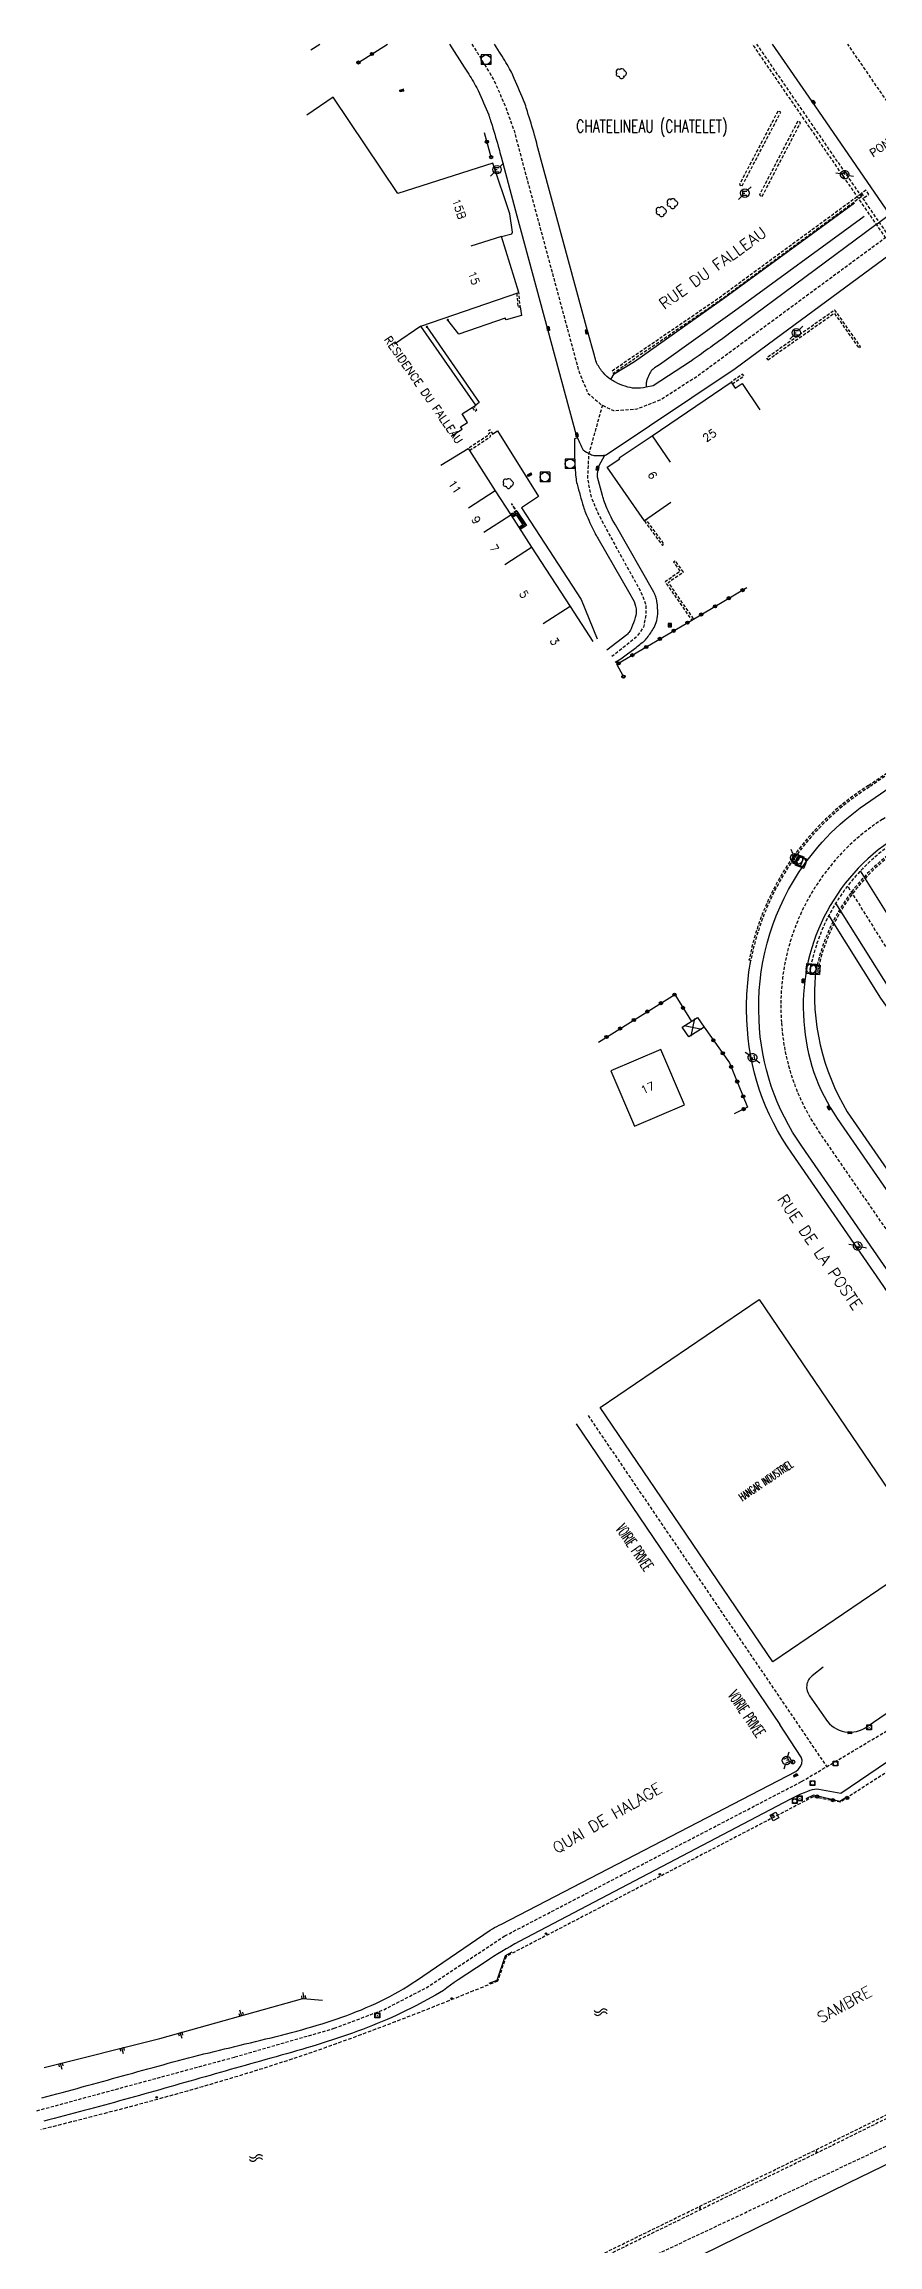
# Model space of a CAD drawing. Header units: millimetres. Extents: x 160000 to 161000, y 121000 to 122000.
# Drawn here: x 160434.1 to 160564.5, y 121656.1 to 122000 of the extents above; entities that cross this region are included whole.
import ezdxf
from ezdxf.enums import TextEntityAlignment as Align

# ---------------------------------------------------------------- set-up
doc = ezdxf.new("R2010")
doc.units = ezdxf.units.MM
doc.linetypes.add('DASHED', pattern=[0.75, 0.5, -0.25])
doc.layers.get('0').update_dxf_attribs({"linetype": 'CONTINUOUS'})
for name, color, linetype in [('W0001', 6, 'DASHED'), ('W0008', 7, 'CONTINUOUS'), ('W0017', 7, 'CONTINUOUS'), ('W0100', 7, 'CONTINUOUS'), ('W0112', 1, 'DASHED'), ('W0211', 2, 'CONTINUOUS'), ('W0300', 7, 'CONTINUOUS'), ('W0322', 7, 'CONTINUOUS'), ('W0330', 7, 'CONTINUOUS'), ('W0334', 7, 'CONTINUOUS'), ('W0400', 7, 'CONTINUOUS'), ('W0402', 7, 'CONTINUOUS'), ('W0420', 7, 'CONTINUOUS'), ('W0454', 7, 'CONTINUOUS'), ('W0471', 7, 'CONTINUOUS'), ('W0500', 5, 'DASHED'), ('W0980', 7, 'CONTINUOUS'), ('W0984', 7, 'CONTINUOUS'), ('W0989', 7, 'CONTINUOUS'), ('W0991', 7, 'CONTINUOUS'), ('W1102', 7, 'CONTINUOUS')]:
    doc.layers.add(name, color=color, linetype=linetype)
doc.styles.get("Standard").update_dxf_attribs({"font": 'romans.shx', "width": 0.85})

# ---------------------------------------------------------------- blocks, each defined once
blk = doc.blocks.new('T300')
for p, q in [((-0.8, 0.51), (-0.86, 0.34)), ((-0.86, 0.34), (-0.86, 0.17)), ((-0.86, 0.17), (-0.74, 0.06)), ((-0.69, 0.63), (-0.8, 0.51)), ((-0.8, -0.06), (-0.74, 0.06)), ((-0.74, 0.06), (-0.69, 0.11)), ((-0.57, 0.69), (-0.69, 0.63)), ((-0.46, 0.69), (-0.57, 0.69)), ((-0.29, 0.63), (-0.46, 0.69)), ((-0.29, 0.63), (-0.17, 0.74)), ((-0.23, 0.57), (-0.29, 0.63)), ((-0.17, 0.74), (-0.06, 0.8)), ((-0.06, 0.8), (0.06, 0.8)), ((0.06, 0.8), (0.23, 0.74)), ((0.23, 0.74), (0.34, 0.63)), ((0.34, 0.63), (0.4, 0.51)), ((0.46, 0.46), (0.34, 0.46)), ((0.4, 0.51), (0.4, 0.46)), ((0.57, 0.4), (0.46, 0.46)), ((0.57, 0.4), (0.69, 0.29)), ((0.69, 0.29), (0.74, 0.17)), ((0.74, 0.06), (0.69, -0.17)), ((0.74, 0.17), (0.74, 0.06)), ((-0.8, -0.17), (-0.8, -0.06)), ((-0.8, -0.23), (-0.8, -0.17)), ((-0.74, -0.34), (-0.8, -0.23)), ((-0.69, -0.4), (-0.74, -0.34)), ((-0.51, -0.46), (-0.69, -0.4)), ((-0.4, -0.46), (-0.51, -0.46)), ((-0.4, -0.46), (-0.34, -0.46)), ((-0.34, -0.46), (-0.34, -0.4)), ((-0.34, -0.51), (-0.34, -0.46)), ((-0.29, -0.63), (-0.34, -0.51)), ((-0.17, -0.74), (-0.29, -0.63)), ((-0.06, -0.8), (-0.17, -0.74)), ((0.06, -0.8), (-0.06, -0.8)), ((0.17, -0.74), (0.06, -0.8)), ((0.23, -0.69), (0.17, -0.74)), ((0.29, -0.46), (0.23, -0.46)), ((0.29, -0.63), (0.23, -0.69)), ((0.46, -0.4), (0.29, -0.46)), ((0.34, -0.51), (0.29, -0.63)), ((0.34, -0.51), (0.34, -0.46)), ((0.57, -0.34), (0.46, -0.4)), ((0.63, -0.29), (0.57, -0.34)), ((0.69, -0.17), (0.63, -0.29))]:
    blk.add_line(p, q)
blk = doc.blocks.new('T420')
for p, q in [((0.75, 0.75), (-0.75, 0.75)), ((-0.75, 0.75), (-0.75, -0.75)), ((0.75, 0.75), (0.75, -0.75)), ((0.75, -0.75), (-0.75, -0.75))]:
    blk.add_line(p, q)
blk.add_ellipse((0, 0), major_axis=(-0.53, 0.53), ratio=1, start_param=3.926991, end_param=10.210176)
blk = doc.blocks.new('t330o')
at = {"color": 0, "linetype": 'Continuous'}
for p, q in [((0.25, -0.25), (-0.25, 0.25)), ((-0.25, -0.25), (0.25, 0.25)), ((-0.25, 0.25), (-0.25, -0.25)), ((0.25, 0.25), (-0.25, 0.25)), ((0.25, -0.25), (0.25, 0.25)), ((-0.25, -0.25), (0.25, -0.25)), ((-0.25, -0.25), (-0.25, -0.25))]:
    blk.add_line(p, q, dxfattribs=at)
blk = doc.blocks.new('T471')
for p, q in [((-0.333334, 0.333334), (-0.333334, -0.333334)), ((-0.333334, 0.333334), (0.333334, 0.333334)), ((-0.333334, 0), (0, 0)), ((0.500001, 0.500001), (1.000002, 1.000002)), ((-0.500001, -0.500001), (-1.000002, -1.000002)), ((-0.333334, -0.333334), (0.333334, -0.333334))]:
    blk.add_line(p, q)
blk.add_ellipse((0, 0), major_axis=(0.471405, 0.471405), ratio=1, start_param=5.4977871438, end_param=11.780972451)
blk = doc.blocks.new('T400')
for p, q in [((-0.15, 0.3), (0.15, 0.3)), ((-0.15, -0.25), (-0.15, 0.3)), ((-0.15, 0.15), (0.15, 0.15)), ((-0.15, 0), (0.15, 0)), ((0.15, 0.3), (0.15, -0.25)), ((-0.15, -0.15), (0.15, -0.15)), ((-0.15, -0.25), (-0.15, -0.3)), ((-0.15, -0.3), (0.15, -0.3)), ((0.15, -0.3), (0.15, -0.25))]:
    blk.add_line(p, q)
blk = doc.blocks.new('t322o')
at = {"color": 0, "linetype": 'Continuous'}
for radius in [0.25, 0.15]:
    blk.add_circle((0, 0), radius, dxfattribs=at)
blk = doc.blocks.new('t211o')
at = {"color": 0, "linetype": 'Continuous'}
for p, q in [((-0.29, 0.5), (-0.29, 0)), ((0, 1), (0, 0)), ((0.29, 0.5), (0.29, 0))]:
    blk.add_line(p, q, dxfattribs=at)
blk = doc.blocks.new('t500o')
at = {"color": 0, "linetype": 'Continuous'}
for centre, start, end in [((-0.5, 0.625), 216.8699, 323.1301), ((0.5, -0.125), 36.8699, 143.1301), ((0.5, -0.625), 36.8699, 143.1301), ((-0.5, 0.125), 216.8699, 323.1301)]:
    blk.add_arc(centre, 0.625, start, end, dxfattribs=at)
blk = doc.blocks.new('t991o')
at = {"color": 0, "linetype": 'Continuous'}
for p, q in [((-1, 1), (1, -1)), ((-1, -1), (1, 1))]:
    blk.add_line(p, q, dxfattribs=at)
blk = doc.blocks.new('t112o')
at = {"color": 0, "linetype": 'Continuous'}
for p, q in [((-0.5, 0.5), (0.5, 0.5)), ((-0.5, -0.5), (-0.5, 0.5)), ((0.5, 0.5), (0.5, -0.5)), ((0.5, -0.5), (-0.5, -0.5))]:
    blk.add_line(p, q, dxfattribs=at)

msp = doc.modelspace()

# ---------------------------------------------------------------- linework, layer by layer
at = {"layer": 'W0001'}
for p, q in [((160552.53, 121728.52), (160576.12, 121742.53)), ((160506.13, 121704.4), (160552.53, 121728.52)), ((160493.83, 121696.29), (160506.13, 121704.4)), ((160487.22, 121692.87), (160493.83, 121696.29)), ((160479.49, 121689.97), (160487.22, 121692.87)), ((160463.94, 121685.48), (160479.49, 121689.97)), ((160431.55, 121676.69), (160463.94, 121685.48))]:
    msp.add_line(p, q, dxfattribs=at)
at = {"layer": 'W0001', "flags": 128}
for points in [[(160500.98, 122000), (160501.86, 121998.61), (160504.38, 121994.45), (160506.11, 121990.55), (160507.58, 121986.47), (160508.8, 121981.88), (160517.75, 121948.71), (160519.14, 121945.42), (160521.13, 121943.69), (160523.13, 121942.73), (160526.77, 121942.99), (160530.41, 121944.38), (160536.31, 121948.19), (160565.62, 121969.76)], [(160521.39, 121943.57), (160519.23, 121935.89), (160519.05, 121932.07), (160519.66, 121929.13), (160520.7, 121926.7), (160522.45, 121923.35), (160527.39, 121914.42), (160528.17, 121912.43), (160528.17, 121910.78), (160527.82, 121908.88), (160526.69, 121907.32), (160522.88, 121904.28)], [(160559.8, 121868.29), (160568.94, 121853.7), (160586.01, 121829.63), (160609.47, 121796.57)], [(160519.15, 121785.69), (160556.44, 121730.84)], [(160570.74, 121574.79), (160543.35, 121579.69), (160514.45, 121587.12), (160507.63, 121590.13), (160504.01, 121596.14), (160498.79, 121604.57), (160495.58, 121614.8), (160496.18, 121624.63), (160499.8, 121634.67), (160505.42, 121641.09), (160511.64, 121645.5), (160527.5, 121653.52), (160575.68, 121676.23), (160584.09, 121681.04)]]:
    msp.add_lwpolyline(points, dxfattribs=at)
at = {"layer": 'W0001'}
for points in [[(160786.03, 121997.92), (160772.38, 121976.3), (160765.22, 121965.17), (160749.26, 121940.38), (160732.15, 121913.97, -0.057121), (160717.48, 121897.01), (160714.14, 121893.82), (160691.82, 121872.95), (160680.02, 121861.79), (160665.15, 121847.83), (160641.02, 121825.15), (160614.67, 121800.5, -0.227194), (160589.18, 121792.47, -0.203089), (160574.1, 121802.67), (160569.56, 121809.3), (160555.21, 121830.11, -0.134983), (160549.38, 121847.02, -0.276635), (160565.18, 121878.87), (160585.87, 121893.09)], [(160822.36, 121670.06), (160752.63, 121737.49), (160729.89, 121760.31), (160706.76, 121789.19), (160660.88, 121856.07), (160613.89, 121921.16), (160559.73, 122000, 0.083942)]]:
    msp.add_lwpolyline(points, format="xyb", dxfattribs=at)
at = {"layer": 'W0008'}
for p, q in [((160589.72, 121747.83), (160558.65, 121726.63)), ((160552.45, 121732.33), (160549.14, 121737.41)), ((160552.59, 121731.87), (160552.45, 121732.33)), ((160505.6, 121706.24), (160551.6, 121730.08)), ((160551.6, 121730.08), (160552, 121730.39)), ((160552, 121730.39), (160552.33, 121730.84)), ((160552.33, 121730.84), (160552.54, 121731.35)), ((160552.54, 121731.35), (160552.59, 121731.87)), ((160550.8, 121725.76), (160508.4, 121703.5)), ((160551.32, 121726.03), (160550.8, 121725.76)), ((160551.84, 121726.28), (160551.32, 121726.03)), ((160552.37, 121726.52), (160551.84, 121726.28)), ((160552.91, 121726.75), (160552.37, 121726.52)), ((160553.46, 121726.96), (160552.91, 121726.75)), ((160553.81, 121727.09), (160553.46, 121726.96)), ((160554.16, 121727.2), (160553.81, 121727.09)), ((160554.52, 121727.27), (160554.16, 121727.2)), ((160554.87, 121727.3), (160554.52, 121727.27)), ((160555.22, 121727.27), (160554.87, 121727.3)), ((160558.65, 121726.63), (160555.22, 121727.27)), ((160492.34, 121697.44), (160503.86, 121705.29)), ((160503.86, 121705.29), (160504.19, 121705.5)), ((160504.19, 121705.5), (160504.54, 121705.7)), ((160504.54, 121705.7), (160504.89, 121705.88)), ((160504.89, 121705.88), (160505.25, 121706.06)), ((160505.25, 121706.06), (160505.6, 121706.24)), ((160505.03, 121701.57), (160504.37, 121701.16)), ((160505.69, 121701.97), (160505.03, 121701.57)), ((160506.36, 121702.37), (160505.69, 121701.97)), ((160507.04, 121702.76), (160506.36, 121702.37)), ((160507.71, 121703.14), (160507.04, 121702.76)), ((160508.4, 121703.5), (160507.71, 121703.14)), ((160503.06, 121700.31), (160498.83, 121697.55)), ((160503.72, 121700.74), (160503.06, 121700.31)), ((160504.37, 121701.16), (160503.72, 121700.74)), ((160486.71, 121694.2), (160487.43, 121694.56)), ((160487.43, 121694.56), (160488.15, 121694.93)), ((160488.15, 121694.93), (160488.87, 121695.32)), ((160488.87, 121695.32), (160489.58, 121695.71)), ((160489.58, 121695.71), (160490.28, 121696.13)), ((160490.28, 121696.13), (160490.97, 121696.55)), ((160490.97, 121696.55), (160491.66, 121696.99)), ((160491.66, 121696.99), (160492.34, 121697.44)), ((160495.32, 121695.14), (160492.22, 121693.49)), ((160495.94, 121695.49), (160495.32, 121695.14)), ((160496.53, 121695.88), (160495.94, 121695.49)), ((160497.1, 121696.3), (160496.53, 121695.88)), ((160497.67, 121696.72), (160497.1, 121696.3)), ((160498.24, 121697.14), (160497.67, 121696.72)), ((160498.83, 121697.55), (160498.24, 121697.14)), ((160478.36, 121690.92), (160479.14, 121691.17)), ((160479.14, 121691.17), (160479.92, 121691.44)), ((160479.92, 121691.44), (160480.69, 121691.71)), ((160480.69, 121691.71), (160481.46, 121691.98)), ((160481.46, 121691.98), (160482.22, 121692.27)), ((160482.22, 121692.27), (160482.98, 121692.57)), ((160482.98, 121692.57), (160483.74, 121692.87)), ((160483.74, 121692.87), (160484.49, 121693.19)), ((160484.49, 121693.19), (160485.23, 121693.52)), ((160485.23, 121693.52), (160485.97, 121693.85)), ((160485.97, 121693.85), (160486.71, 121694.2)), ((160486.97, 121691.01), (160486.21, 121690.69)), ((160487.74, 121691.34), (160486.97, 121691.01)), ((160488.49, 121691.67), (160487.74, 121691.34)), ((160489.25, 121692.02), (160488.49, 121691.67)), ((160490, 121692.37), (160489.25, 121692.02)), ((160490.74, 121692.73), (160490, 121692.37)), ((160491.49, 121693.11), (160490.74, 121692.73)), ((160492.22, 121693.49), (160491.49, 121693.11)), ((160465.56, 121687.51), (160466.37, 121687.7)), ((160466.37, 121687.7), (160467.18, 121687.9)), ((160467.18, 121687.9), (160467.99, 121688.09)), ((160467.99, 121688.09), (160468.79, 121688.29)), ((160468.79, 121688.29), (160469.6, 121688.49)), ((160469.6, 121688.49), (160470.41, 121688.69)), ((160470.41, 121688.69), (160471.21, 121688.89)), ((160471.21, 121688.89), (160472.01, 121689.1)), ((160472.01, 121689.1), (160472.81, 121689.31)), ((160472.81, 121689.31), (160473.61, 121689.52)), ((160473.61, 121689.52), (160474.41, 121689.74)), ((160474.41, 121689.74), (160475.21, 121689.96)), ((160475.21, 121689.96), (160476, 121690.19)), ((160476, 121690.19), (160476.79, 121690.43)), ((160476.79, 121690.43), (160477.58, 121690.67)), ((160477.59, 121687.63), (160476.79, 121687.38)), ((160477.58, 121690.67), (160478.36, 121690.92)), ((160478.39, 121687.88), (160477.59, 121687.63)), ((160479.18, 121688.14), (160478.39, 121687.88)), ((160479.97, 121688.4), (160479.18, 121688.14)), ((160480.76, 121688.66), (160479.97, 121688.4)), ((160481.55, 121688.93), (160480.76, 121688.66)), ((160482.33, 121689.21), (160481.55, 121688.93)), ((160483.11, 121689.49), (160482.33, 121689.21)), ((160483.89, 121689.78), (160483.11, 121689.49)), ((160484.67, 121690.08), (160483.89, 121689.78)), ((160485.44, 121690.38), (160484.67, 121690.08)), ((160486.21, 121690.69), (160485.44, 121690.38)), ((160451.94, 121684.06), (160452.73, 121684.27)), ((160452.73, 121684.27), (160453.53, 121684.49)), ((160453.53, 121684.49), (160454.32, 121684.7)), ((160454.32, 121684.7), (160455.12, 121684.91)), ((160455.12, 121684.91), (160455.91, 121685.12)), ((160455.91, 121685.12), (160456.71, 121685.33)), ((160456.71, 121685.33), (160457.51, 121685.54)), ((160457.51, 121685.54), (160458.31, 121685.74)), ((160458.31, 121685.74), (160459.12, 121685.95)), ((160459.12, 121685.95), (160459.92, 121686.15)), ((160459.92, 121686.15), (160460.73, 121686.35)), ((160460.73, 121686.35), (160461.53, 121686.54)), ((160461.53, 121686.54), (160462.33, 121686.74)), ((160462.33, 121686.74), (160463.14, 121686.93)), ((160463.14, 121686.93), (160463.95, 121687.13)), ((160463.95, 121687.13), (160464.75, 121687.32)), ((160464.75, 121687.32), (160465.56, 121687.51)), ((160465.58, 121684.17), (160464.79, 121683.95)), ((160466.37, 121684.39), (160465.58, 121684.17)), ((160467.16, 121684.61), (160466.37, 121684.39)), ((160467.96, 121684.84), (160467.16, 121684.61)), ((160468.77, 121685.06), (160467.96, 121684.84)), ((160469.57, 121685.29), (160468.77, 121685.06)), ((160470.38, 121685.52), (160469.57, 121685.29)), ((160471.18, 121685.74), (160470.38, 121685.52)), ((160471.99, 121685.97), (160471.18, 121685.74)), ((160472.79, 121686.2), (160471.99, 121685.97)), ((160473.59, 121686.43), (160472.79, 121686.2)), ((160474.39, 121686.67), (160473.59, 121686.43)), ((160475.19, 121686.9), (160474.39, 121686.67)), ((160475.99, 121687.14), (160475.19, 121686.9)), ((160476.79, 121687.38), (160475.99, 121687.14)), ((160439.3, 121680.57), (160440.09, 121680.79)), ((160440.09, 121680.79), (160440.88, 121681.01)), ((160440.88, 121681.01), (160441.67, 121681.22)), ((160441.67, 121681.22), (160442.46, 121681.44)), ((160442.46, 121681.44), (160443.25, 121681.66)), ((160443.25, 121681.66), (160444.04, 121681.88)), ((160444.04, 121681.88), (160444.82, 121682.1)), ((160444.82, 121682.1), (160445.61, 121682.32)), ((160445.61, 121682.32), (160446.4, 121682.54)), ((160446.4, 121682.54), (160447.19, 121682.75)), ((160447.19, 121682.75), (160447.98, 121682.97)), ((160447.98, 121682.97), (160448.77, 121683.19)), ((160448.77, 121683.19), (160449.56, 121683.41)), ((160449.56, 121683.41), (160450.35, 121683.63)), ((160450.35, 121683.63), (160451.15, 121683.84)), ((160451.15, 121683.84), (160451.94, 121684.06)), ((160453.78, 121680.81), (160452.99, 121680.59)), ((160454.56, 121681.04), (160453.78, 121680.81)), ((160455.35, 121681.26), (160454.56, 121681.04)), ((160456.13, 121681.48), (160455.35, 121681.26)), ((160456.92, 121681.71), (160456.13, 121681.48)), ((160457.71, 121681.93), (160456.92, 121681.71)), ((160458.49, 121682.16), (160457.71, 121681.93)), ((160459.28, 121682.38), (160458.49, 121682.16)), ((160460.07, 121682.6), (160459.28, 121682.38)), ((160460.85, 121682.83), (160460.07, 121682.6)), ((160461.64, 121683.05), (160460.85, 121682.83)), ((160462.43, 121683.28), (160461.64, 121683.05)), ((160463.21, 121683.5), (160462.43, 121683.28)), ((160464, 121683.72), (160463.21, 121683.5)), ((160464.79, 121683.95), (160464, 121683.72)), ((160433.76, 121679.1), (160434.56, 121679.3)), ((160434.56, 121679.3), (160435.35, 121679.51)), ((160435.35, 121679.51), (160436.14, 121679.72)), ((160436.14, 121679.72), (160436.93, 121679.93)), ((160436.93, 121679.93), (160437.72, 121680.15)), ((160437.72, 121680.15), (160438.51, 121680.36)), ((160438.51, 121680.36), (160439.3, 121680.57)), ((160441.2, 121677.32), (160440.41, 121677.11)), ((160441.99, 121677.54), (160441.2, 121677.32)), ((160442.78, 121677.75), (160441.99, 121677.54)), ((160443.56, 121677.96), (160442.78, 121677.75)), ((160444.35, 121678.18), (160443.56, 121677.96)), ((160445.14, 121678.39), (160444.35, 121678.18)), ((160445.92, 121678.61), (160445.14, 121678.39)), ((160446.71, 121678.83), (160445.92, 121678.61)), ((160447.49, 121679.05), (160446.71, 121678.83)), ((160448.28, 121679.26), (160447.49, 121679.05)), ((160449.06, 121679.48), (160448.28, 121679.26)), ((160449.85, 121679.71), (160449.06, 121679.48)), ((160450.64, 121679.93), (160449.85, 121679.71)), ((160451.42, 121680.15), (160450.64, 121679.93)), ((160452.21, 121680.37), (160451.42, 121680.15)), ((160452.99, 121680.59), (160452.21, 121680.37)), ((160434.89, 121675.67), (160434.1, 121675.47)), ((160435.68, 121675.87), (160434.89, 121675.67)), ((160436.47, 121676.08), (160435.68, 121675.87)), ((160437.26, 121676.28), (160436.47, 121676.08)), ((160438.05, 121676.49), (160437.26, 121676.28)), ((160438.84, 121676.69), (160438.05, 121676.49)), ((160439.63, 121676.9), (160438.84, 121676.69)), ((160440.41, 121677.11), (160439.63, 121676.9))]:
    msp.add_line(p, q, dxfattribs=at)
at = {"layer": 'W0008', "flags": 128}
for points in [[(160497.51, 122000), (160499.8, 121996.4), (160500.31, 121995.6, -0.009647), (160501.75, 121993.18, -0.026154), (160501.97, 121992.73, -0.003281), (160503.62, 121988.93, -0.020017), (160503.69, 121988.73, -0.006682), (160504, 121987.76, -0.002013), (160505.11, 121984.06, -0.007468), (160505.2, 121983.72, -0.002686), (160505.55, 121982.35), (160508, 121973.14), (160512.8, 121955.45), (160517.27, 121938.9), (160517.48, 121938.45), (160517.03, 121938.29), (160517.02, 121936.08), (160517.05, 121935.24, 0.015424), (160517.24, 121932.32, 0.041511), (160517.43, 121931.24, 0.006806), (160518.43, 121927.69, 0.025447), (160518.76, 121926.76, 0.009994), (160519.43, 121925.21, 0.009105), (160520.24, 121923.54, 0.020435), (160520.33, 121923.37, -0.005809), (160520.68, 121922.79), (160525.7, 121914.11), (160526.17, 121913.25, -0.092954), (160526.65, 121911.75, -0.107595), (160526.53, 121910.38, -0.026264), (160525.95, 121908.8, -0.053187), (160525.54, 121908.07, -0.020478), (160525.32, 121907.79, -0.053043), (160525.22, 121907.7), (160522.08, 121905.27)], [(160564.11, 121971.77), (160541.92, 121955.3), (160540.2, 121954, -0.006165), (160539.32, 121953.36, -0.001934), (160536.5, 121951.35, -0.000703), (160535.25, 121950.46, -0.009013), (160535.15, 121950.4), (160529.32, 121946.61), (160528.23, 121946.37, -0.06616), (160526.49, 121946.22, -0.074157), (160524.97, 121946.52, -0.023169), (160523.43, 121947.15, -0.044637), (160522.69, 121947.58, -0.061275), (160521.56, 121948.61, -0.052059), (160520.53, 121950.08, -0.049473), (160520.46, 121950.26, -0.008601), (160520.14, 121951.31), (160519.05, 121955.21), (160511.3, 121983.79, 0.002686), (160510.93, 121985.22, 0.007468), (160510.79, 121985.74, 0.002013), (160509.67, 121989.48, 0.006682), (160509.31, 121990.6, 0.020017), (160509.07, 121991.24, 0.003281), (160507.4, 121995.12, 0.026154), (160506.89, 121996.12, 0.009647), (160505.33, 121998.73), (160504.81, 121999.57), (160504.53, 122000)], [(160562.32, 121973.06), (160542.06, 121958.27), (160530.29, 121949.87, 0.066016), (160529.32, 121949.22, 0.093279), (160528.81, 121948.57, 0.026437), (160528.39, 121947.63, 0.046815), (160528.23, 121947.07, 0.04428), (160528.21, 121946.8, 0.027442), (160528.23, 121946.37)], [(160517.48, 121938.45, 0.00157), (160518.34, 121936.62, 0.119723), (160518.36, 121936.6, 0.054113), (160519.51, 121935.9, 0.09525), (160520.26, 121935.71, 0.023122), (160521.22, 121935.7, 0.041113), (160521.76, 121935.76, 0.015052), (160521.97, 121935.81, 0.08282), (160522, 121935.83), (160542.13, 121949.3), (160549.56, 121954.75), (160567.13, 121967.75)], [(160523.41, 121903.43), (160524.25, 121903.95), (160525.13, 121904.57), (160526.45, 121905.57, 0.010288), (160527.98, 121906.77, 0.052426), (160528.24, 121907.05, 0.032147), (160529.33, 121908.6, 0.056158), (160529.79, 121909.59, 0.069609), (160530.03, 121910.93, 0.04819), (160529.92, 121912.88, 0.046778), (160529.74, 121913.61, 0.044937), (160529.42, 121914.33), (160523.42, 121924.86), (160522.94, 121925.73, -0.020862), (160522.28, 121927.04, -0.020544), (160521.73, 121928.41, -0.007659), (160521.5, 121929.09, -0.014802), (160521.39, 121929.45), (160520.65, 121932.31), (160520.61, 121932.87), (160520.86, 121934.12), (160521.76, 121935.76)]]:
    msp.add_lwpolyline(points, format="xyb", dxfattribs=at)
at = {"layer": 'W0008'}
for points in [[(160547.91, 122000), (160554.58, 121990.32), (160598.29, 121926.75), (160601.42, 121918.24), (160599.7, 121910.31), (160594.95, 121903.73), (160583.88, 121895.97)], [(160586.6, 121833.94), (160578.99, 121844.68), (160571.39, 121855.41), (160561.72, 121870.8)], [(160517.27, 121784.4), (160549.14, 121737.41)]]:
    msp.add_lwpolyline(points, dxfattribs=at)
for points in [[(160564.11, 121971.77), (160586.12, 121988.45), (160601.24, 122000, 0.281068)], [(160555.9, 121746.37), (160554.17, 121745.04, 0.415489), (160553.77, 121741.93), (160556.3, 121738.26, 0.425837), (160562.78, 121737.1), (160582.86, 121750.89), (160607.64, 121767.84), (160615.4, 121773.2, 0.293789), (160616.06, 121779.28), (160612.36, 121787.1, 0.232481), (160608.2, 121789.53), (160605.24, 121788.75, -0.194933), (160581.68, 121790.62, -0.103749), (160571.54, 121800.24), (160566.39, 121807.77), (160552.58, 121827.78, -0.146677), (160545.88, 121847.55, -0.158577), (160552.04, 121870.48, -0.104936), (160563.36, 121881.8), (160583.88, 121895.97)], [(160587.89, 121890.24), (160567.12, 121875.95, 0.277337), (160552.87, 121847.27, 0.135165), (160558.1, 121832.09), (160572.44, 121811.28), (160577.02, 121804.61, 0.121342), (160585.14, 121796.91, 0.23397), (160592.98, 121796.46, 0.250771), (160598.13, 121802.86, 0.179289), (160597.12, 121808.8), (160585.41, 121825.33), (160574.31, 121840.97), (160566.5, 121852), (160557.87, 121865.78)]]:
    msp.add_lwpolyline(points, format="xyb", dxfattribs=at)
at = {"layer": 'W0008', "flags": 128}
for points in [[(160522.69, 121947.58), (160523.25, 121948.46), (160526.43, 121950.4), (160540.54, 121960.37), (160560.79, 121975.16)], [(160531.11, 121651.71), (160559.85, 121665.84), (160574, 121672.68)]]:
    msp.add_lwpolyline(points, dxfattribs=at)
at = {"layer": 'W0017', "flags": 128}
for points in [[(160493.97, 121955.79), (160502.14, 121943.97), (160501.6, 121943.56)], [(160508.55, 121958.94), (160508.72, 121957.59), (160506.36, 121956.93), (160506.21, 121957.15), (160498.93, 121954.67), (160497.22, 121956.85)], [(160504.25, 121939.11), (160504.98, 121939.58), (160511.42, 121929.29), (160508.72, 121927.55), (160518.05, 121913.23), (160520.58, 121907.06)], [(160507.06, 121926.43), (160508, 121927), (160509.51, 121924.77), (160508.54, 121924.15)], [(160507.19, 121926.24), (160507.94, 121926.72), (160509.23, 121924.83), (160508.43, 121924.32)], [(160507.3, 121926.07), (160507.89, 121926.45), (160508.95, 121924.89), (160508.33, 121924.48)]]:
    msp.add_lwpolyline(points, dxfattribs=at)
at = {"layer": 'W0100', "flags": 128}
for points in [[(160475.83, 121999.09), (160477.21, 122000)], [(160497.77, 121938.73), (160499.45, 121939.81), (160499.21, 121940.18), (160500.29, 121940.88), (160499.48, 121942.21), (160501.6, 121943.56), (160493.01, 121955.93), (160508.34, 121961.16), (160505.61, 121969.91), (160507.22, 121970.35), (160507.33, 121970.58), (160506.9, 121973.46), (160504.28, 121981.38), (160489.44, 121976.62), (160479.32, 121991.67), (160475.18, 121988.88)], [(160505.61, 121969.91), (160500.84, 121968.42)], [(160532.06, 121928.34), (160527.96, 121925.49), (160522.14, 121933.87), (160524.13, 121935.19), (160524.01, 121935.36), (160529.17, 121938.8), (160541.49, 121947.18), (160542.14, 121946.24), (160543.21, 121946.97), (160546.02, 121942.84)], [(160496.14, 121934.21), (160500.41, 121936.81), (160500.6, 121936.51), (160504.65, 121930.2), (160507.06, 121926.43), (160510.33, 121921.39), (160516.34, 121912.11), (160519.87, 121906.66)]]:
    msp.add_lwpolyline(points, dxfattribs=at)
at = {"layer": 'W0100'}
for points in [[(160533.88, 121846.39), (160536.27, 121847.88), (160537.27, 121846.36), (160534.88, 121844.86)], [(160526.41, 121830.9), (160534.24, 121834.26), (160530.53, 121842.91), (160522.7, 121839.54)], [(160545.9, 121803.83), (160572.87, 121764.08), (160548.01, 121747.23), (160521.04, 121786.97)]]:
    msp.add_lwpolyline(points, close=True, dxfattribs=at)
at = {"layer": 'W0112'}
for p, q in [((160568.04, 121731.43), (160558.56, 121725.28)), ((160554.34, 121726.14), (160506.33, 121701.18)), ((160558.56, 121725.28), (160554.34, 121726.14)), ((160506.33, 121701.18), (160505.01, 121697.32)), ((160498.17, 121694.57), (160497.41, 121694.27)), ((160498.93, 121694.87), (160498.17, 121694.57)), ((160499.69, 121695.18), (160498.93, 121694.87)), ((160500.45, 121695.49), (160499.69, 121695.18)), ((160501.21, 121695.79), (160500.45, 121695.49)), ((160501.97, 121696.1), (160501.21, 121695.79)), ((160502.73, 121696.4), (160501.97, 121696.1)), ((160503.49, 121696.71), (160502.73, 121696.4)), ((160504.25, 121697.02), (160503.49, 121696.71)), ((160505.01, 121697.32), (160504.25, 121697.02)), ((160489.78, 121691.26), (160489.02, 121690.97)), ((160490.54, 121691.56), (160489.78, 121691.26)), ((160491.31, 121691.86), (160490.54, 121691.56)), ((160492.07, 121692.15), (160491.31, 121691.86)), ((160492.83, 121692.45), (160492.07, 121692.15)), ((160493.6, 121692.75), (160492.83, 121692.45)), ((160494.36, 121693.05), (160493.6, 121692.75)), ((160495.12, 121693.36), (160494.36, 121693.05)), ((160495.88, 121693.66), (160495.12, 121693.36)), ((160496.65, 121693.96), (160495.88, 121693.66)), ((160497.41, 121694.27), (160496.65, 121693.96)), ((160479.8, 121687.54), (160479.03, 121687.27)), ((160480.57, 121687.82), (160479.8, 121687.54)), ((160481.34, 121688.1), (160480.57, 121687.82)), ((160482.11, 121688.38), (160481.34, 121688.1)), ((160482.88, 121688.66), (160482.11, 121688.38)), ((160483.65, 121688.94), (160482.88, 121688.66)), ((160484.42, 121689.23), (160483.65, 121688.94)), ((160485.19, 121689.51), (160484.42, 121689.23)), ((160485.95, 121689.8), (160485.19, 121689.51)), ((160486.72, 121690.09), (160485.95, 121689.8)), ((160487.48, 121690.38), (160486.72, 121690.09)), ((160488.25, 121690.67), (160487.48, 121690.38)), ((160489.02, 121690.97), (160488.25, 121690.67)), ((160469.78, 121684.15), (160469.01, 121683.9)), ((160470.56, 121684.39), (160469.78, 121684.15)), ((160471.33, 121684.65), (160470.56, 121684.39)), ((160472.1, 121684.9), (160471.33, 121684.65)), ((160472.87, 121685.15), (160472.1, 121684.9)), ((160473.64, 121685.41), (160472.87, 121685.15)), ((160474.41, 121685.67), (160473.64, 121685.41)), ((160475.18, 121685.93), (160474.41, 121685.67)), ((160475.95, 121686.19), (160475.18, 121685.93)), ((160476.72, 121686.46), (160475.95, 121686.19)), ((160477.48, 121686.72), (160476.72, 121686.46)), ((160478.26, 121686.99), (160477.48, 121686.72)), ((160479.03, 121687.27), (160478.26, 121686.99)), ((160458.91, 121680.83), (160458.13, 121680.61)), ((160459.69, 121681.06), (160458.91, 121680.83)), ((160460.47, 121681.29), (160459.69, 121681.06)), ((160461.25, 121681.52), (160460.47, 121681.29)), ((160462.02, 121681.75), (160461.25, 121681.52)), ((160462.8, 121681.98), (160462.02, 121681.75)), ((160463.58, 121682.21), (160462.8, 121681.98)), ((160464.36, 121682.45), (160463.58, 121682.21)), ((160465.13, 121682.69), (160464.36, 121682.45)), ((160465.91, 121682.93), (160465.13, 121682.69)), ((160466.69, 121683.17), (160465.91, 121682.93)), ((160467.46, 121683.41), (160466.69, 121683.17)), ((160468.24, 121683.65), (160467.46, 121683.41)), ((160469.01, 121683.9), (160468.24, 121683.65)), ((160446.34, 121677.37), (160445.54, 121677.16)), ((160447.13, 121677.58), (160446.34, 121677.37)), ((160447.93, 121677.79), (160447.13, 121677.58)), ((160448.72, 121678), (160447.93, 121677.79)), ((160449.52, 121678.22), (160448.72, 121678)), ((160450.3, 121678.43), (160449.52, 121678.22)), ((160451.09, 121678.64), (160450.3, 121678.43)), ((160451.87, 121678.85), (160451.09, 121678.64)), ((160452.65, 121679.07), (160451.87, 121678.85)), ((160453.44, 121679.28), (160452.65, 121679.07)), ((160454.22, 121679.5), (160453.44, 121679.28)), ((160455, 121679.72), (160454.22, 121679.5)), ((160455.78, 121679.94), (160455, 121679.72)), ((160456.56, 121680.16), (160455.78, 121679.94)), ((160457.35, 121680.38), (160456.56, 121680.16)), ((160458.13, 121680.61), (160457.35, 121680.38)), ((160434.39, 121674.31), (160433.6, 121674.11)), ((160435.19, 121674.51), (160434.39, 121674.31)), ((160435.99, 121674.71), (160435.19, 121674.51)), ((160436.78, 121674.91), (160435.99, 121674.71)), ((160437.58, 121675.12), (160436.78, 121674.91)), ((160438.38, 121675.32), (160437.58, 121675.12)), ((160439.17, 121675.52), (160438.38, 121675.32)), ((160439.97, 121675.73), (160439.17, 121675.52)), ((160440.77, 121675.93), (160439.97, 121675.73)), ((160441.56, 121676.13), (160440.77, 121675.93)), ((160442.36, 121676.34), (160441.56, 121676.13)), ((160443.16, 121676.54), (160442.36, 121676.34)), ((160443.95, 121676.75), (160443.16, 121676.54)), ((160444.75, 121676.96), (160443.95, 121676.75)), ((160445.54, 121677.16), (160444.75, 121676.96))]:
    msp.add_line(p, q, dxfattribs=at)
for points in [[(160597.74, 121911.11, 0.243665), (160596.3, 121925.19), (160544.84, 122000)], [(160545.47, 122000), (160596.73, 121925.48, -0.243764), (160598.22, 121910.92), (160597.74, 121911.11, 0.243665)], [(160582.83, 121897.47), (160563.15, 121883.92, 0.207699), (160544.57, 121856.78), (160544.3, 121856.83, -0.207663), (160563, 121884.15), (160582.67, 121897.69)], [(160553.78, 121855.01, -0.202096), (160566.76, 121875.1), (160584.92, 121887.63)], [(160588.62, 121889.16), (160567.17, 121874.1, 0.194984), (160554.69, 121854.85), (160554.95, 121854.8, -0.194984), (160567.32, 121873.88), (160588.78, 121888.94)]]:
    msp.add_lwpolyline(points, format="xyb", dxfattribs=at)
at = {"layer": 'W0112', "flags": 128}
for points in [[(160543.23, 121977.84), (160549.26, 121989.33), (160548.84, 121989.55), (160542.81, 121978.07)], [(160551.92, 121987.93), (160545.92, 121976.4), (160546.35, 121976.17), (160552.35, 121987.71)], [(160561.81, 121976.57), (160539.3, 121960.07), (160522.88, 121948.88), (160523.08, 121948.59), (160539.51, 121959.78), (160562.02, 121976.29)], [(160547.24, 121950.64), (160557.64, 121957.94), (160561.46, 121952.51), (160561.75, 121952.71), (160557.73, 121958.44), (160547.04, 121950.93)], [(160535.64, 121910.19), (160531.69, 121915.88), (160534.04, 121917.48), (160532.81, 121919.26), (160532.52, 121919.06), (160533.54, 121917.58), (160531.19, 121915.97), (160535.35, 121909.98)]]:
    msp.add_lwpolyline(points, close=True, dxfattribs=at)
at = {"layer": 'W0112'}
msp.add_lwpolyline([(160562.31, 121976.03), (160563.04, 121976.49), (160562.6, 121977.18), (160561.87, 121976.72)], close=True, dxfattribs=at)
at = {"layer": 'W0112', "flags": 128}
for points in [[(160507.99, 121961.04), (160508.2, 121958.9), (160508.55, 121958.94), (160508.34, 121961.16)], [(160541.69, 121946.89), (160543.51, 121948.11), (160543.31, 121948.4), (160541.49, 121947.18)], [(160501.06, 121943.22), (160501.45, 121942.63), (160501.74, 121942.82), (160501.36, 121943.41)], [(160500.6, 121936.51), (160503.92, 121938.65), (160503.83, 121938.79), (160504.25, 121939.11), (160503.83, 121939.74), (160503.54, 121939.54), (160503.77, 121939.19), (160503.36, 121938.87), (160503.43, 121938.76), (160500.41, 121936.81)], [(160507.06, 121926.43), (160508, 121927), (160507.24, 121928.18), (160507.17, 121928.13), (160507.87, 121927.03), (160507.02, 121926.51)], [(160527.96, 121925.49), (160530.76, 121921.64), (160531.04, 121921.85), (160528.24, 121925.7)]]:
    msp.add_lwpolyline(points, dxfattribs=at)
for points in [[(160494, 121955.69, 0.977486), (160493.94, 121955.88, 1.023033)], [(160497.25, 121956.76, 0.977486), (160497.19, 121956.95, 1.023033)], [(160554.72, 121670.65, 0.977486), (160554.92, 121670.7, 1.023033)], [(160536.54, 121661.84, 0.977486), (160536.73, 121661.89, 1.023033)]]:
    msp.add_lwpolyline(points, format="xyb", close=True, dxfattribs=at)
msp.add_lwpolyline([(160509.69, 121648.37), (160509.45, 121648.84), (160513.84, 121651.01), (160536.58, 121662.13), (160554.71, 121670.95), (160583.23, 121685.07), (160588.05, 121698.25), (160594.19, 121702.48), (160594.49, 121702.05), (160594.23, 121702.43), (160601.98, 121707.67), (160608.51, 121712.15), (160623.14, 121722.33), (160641.04, 121734.77), (160657.5, 121746.17), (160688.41, 121767.43), (160688.67, 121767.05), (160657.76, 121745.79), (160641.3, 121734.39), (160623.4, 121721.96), (160608.77, 121711.77), (160602.23, 121707.29), (160594.49, 121702.05), (160588.48, 121697.92), (160583.65, 121684.69), (160554.94, 121670.48), (160536.81, 121661.66), (160514.07, 121650.55), (160509.69, 121648.37, 0.00522), (160507.84, 121647.11, 0.010693), (160506.96, 121646.47, 0.002489), (160503.73, 121643.97, 0.010364), (160502.97, 121643.36, 0.02797), (160501.67, 121642.12, 0.018968), (160499.94, 121640.14, 0.021884), (160498.4, 121638.06, 0.018138), (160496.76, 121635.4, 0.016071), (160495.45, 121632.95, 0.017185), (160494.39, 121630.58, 0.021218), (160493.35, 121627.67, 0.02652), (160492.74, 121625.28, 0.014457), (160492.45, 121623.5, 0.012506), (160492.21, 121621.43, 0.017377), (160492.05, 121618.41, 0.024832), (160492.12, 121616.3, 0.018278), (160492.36, 121614.21, 0.012637), (160492.91, 121611.22, 0.009326), (160493.59, 121608.19, 0.038897), (160493.83, 121607.49, 0.006091), (160494.46, 121606.04, -0.00412), (160495.4, 121603.9, -0.000779), (160495.7, 121603.18, 0.000907), (160495.97, 121602.56, 0.024072), (160496.03, 121602.44, 0.006932), (160496.55, 121601.53)], format="xyb", dxfattribs=at)
at = {"layer": 'W0211'}
for p, q in [((160452.23, 121688.37), (160474.56, 121694.62)), ((160474.56, 121694.62), (160477.65, 121694.38)), ((160434.13, 121683.86), (160452.23, 121688.37))]:
    msp.add_line(p, q, dxfattribs=at)
at = {"layer": 'W0322'}
for p, q in [((160554.41, 121726.37), (160553.17, 121725.8)), ((160558.48, 121725.42), (160554.41, 121726.37)), ((160559.65, 121726.15), (160558.48, 121725.42)), ((160506.21, 121701.3), (160504.88, 121697.43)), ((160507.26, 121701.84), (160506.21, 121701.3)), ((160504.88, 121697.43), (160503.63, 121696.94))]:
    msp.add_line(p, q, dxfattribs=at)
at = {"layer": 'W0322', "flags": 128}
for points in [[(160483.26, 121997.11), (160487.82, 122000)], [(160504, 121982.32), (160502.96, 121986.11)], [(160524.68, 121901.16), (160523.64, 121903.08), (160535.35, 121909.98), (160543.96, 121915.07)]]:
    msp.add_lwpolyline(points, dxfattribs=at)
at = {"layer": 'W0322'}
for points in [[(160520.76, 121844.06), (160532.7, 121851.49), (160535.31, 121847.29)], [(160537.27, 121846.36), (160541.28, 121840.81), (160544.08, 121833.89), (160542, 121832.85)]]:
    msp.add_lwpolyline(points, dxfattribs=at)
at = {"layer": 'W0334'}
for points in [[(160554.69, 121854.85, 0.160895), (160559.67, 121833.17), (160574.02, 121812.36), (160578.61, 121805.67, 0.121684), (160586.08, 121798.58, 0.23397), (160592.23, 121798.22, 0.250771), (160596.25, 121803.22, 0.176116), (160595.5, 121807.77), (160583.85, 121824.22), (160572.75, 121839.86), (160564.91, 121850.94), (160556.8, 121863.89)], [(160611.23, 121788.34), (160605.77, 121786.92, -0.195202), (160580.75, 121788.94, -0.104381), (160569.96, 121799.15), (160564.81, 121806.69), (160551.01, 121826.68, -0.14648), (160543.97, 121847.46, -0.055498), (160544.57, 121856.78, -0.104763)]]:
    msp.add_lwpolyline(points, format="xyb", dxfattribs=at)
at = {"layer": 'W0402'}
for p, q in [((160562.72, 121736.61), (160562.72, 121737.36)), ((160562.72, 121737.36), (160563.47, 121737.36)), ((160563.47, 121736.61), (160562.72, 121736.61)), ((160563.47, 121737.36), (160563.47, 121736.61)), ((160551.22, 121731.73), (160551.07, 121731.73)), ((160551.07, 121731.73), (160551.07, 121731.43)), ((160551.07, 121731.58), (160551.22, 121731.58)), ((160551.07, 121731.43), (160551.22, 121731.43)), ((160557.44, 121730.95), (160557.44, 121731.7)), ((160557.44, 121731.7), (160558.19, 121731.7)), ((160558.19, 121730.95), (160557.44, 121730.95)), ((160558.19, 121731.7), (160558.19, 121730.95)), ((160551.08, 121725.08), (160551.08, 121725.83)), ((160551.08, 121725.83), (160551.83, 121725.83)), ((160551.83, 121725.83), (160551.83, 121725.08)), ((160551.85, 121725.52), (160551.85, 121726.27)), ((160551.85, 121726.27), (160552.6, 121726.27)), ((160552.6, 121725.52), (160551.85, 121725.52)), ((160552.6, 121726.27), (160552.6, 121725.52)), ((160553.86, 121727.89), (160553.86, 121728.64)), ((160553.86, 121728.64), (160554.61, 121728.64)), ((160554.61, 121727.89), (160553.86, 121727.89)), ((160554.61, 121728.64), (160554.61, 121727.89)), ((160551.83, 121725.08), (160551.08, 121725.08)), ((160485.84, 121691.61), (160485.84, 121692.36)), ((160485.84, 121692.36), (160486.59, 121692.36)), ((160486.59, 121691.61), (160485.84, 121691.61)), ((160486.59, 121692.36), (160486.59, 121691.61))]:
    msp.add_line(p, q, dxfattribs=at)
for centre, radius in [((160563.1, 121736.99), 0.338), ((160563.1, 121736.99), 0.0075), ((160551.15, 121731.58), 0.3), ((160557.82, 121731.32), 0.338), ((160557.82, 121731.32), 0.0075), ((160551.46, 121725.46), 0.338), ((160551.46, 121725.46), 0.0075), ((160552.23, 121725.89), 0.338), ((160552.23, 121725.89), 0.0075), ((160554.24, 121728.27), 0.338), ((160554.24, 121728.27), 0.0075), ((160486.22, 121691.98), 0.338), ((160486.22, 121691.98), 0.0075)]:
    msp.add_circle(centre, radius, dxfattribs=at)
at = {"layer": 'W0454'}
for centre, radius in [((160548.03, 121723.21), 0.125), ((160548.03, 121723.21), 0.105), ((160548.03, 121723.21), 0.0025), ((160530.37, 121714.01), 0.125), ((160530.37, 121714.01), 0.105), ((160530.37, 121714.01), 0.0025), ((160512.56, 121704.76), 0.125), ((160512.57, 121704.76), 0.125), ((160512.56, 121704.76), 0.105), ((160512.57, 121704.76), 0.105), ((160512.56, 121704.76), 0.0025), ((160512.57, 121704.76), 0.0025), ((160497.84, 121694.62), 0.125), ((160497.84, 121694.62), 0.105), ((160497.84, 121694.62), 0.0025), ((160451.73, 121679.17), 0.125), ((160451.73, 121679.17), 0.105), ((160451.73, 121679.17), 0.0025)]:
    msp.add_circle(centre, radius, dxfattribs=at)
at = {"layer": 'W1102', "flags": 128}
for points in [[(160493.01, 121955.93), (160488.9, 121953.08)], [(160529.17, 121938.8), (160531.96, 121934.65)], [(160504.65, 121930.2), (160500.44, 121927.5)], [(160507.08, 121926.4), (160502.88, 121923.69)], [(160506.13, 121918.67), (160510.33, 121921.39)], [(160516.34, 121912.11), (160512.15, 121909.39)]]:
    msp.add_lwpolyline(points, dxfattribs=at)

# ---------------------------------------------------------------- block references
at = {"layer": 'W0112', "rotation": 207.562889371562}
msp.add_blockref('t112o', (160548.29, 121723.07), dxfattribs=at)
at = {"layer": 'W0211'}
for p, rotation in [((160474.7, 121694.56), 7.737481937346688), ((160464.99, 121691.9), 17.49465187446394), ((160455.41, 121689.3), 196.5199879576357), ((160436.71, 121684.5), 194.0310785191634), ((160446.29, 121686.93), 193.8235917894058)]:
    msp.add_blockref('t211o', p, dxfattribs=dict(at, rotation=rotation))
at = {"layer": 'W0300'}
for p in [(160524.38, 121995.37), (160530.64, 121973.79), (160532.38, 121975.05), (160506.72, 121931.32)]:
    msp.add_blockref('T300', p, dxfattribs=at)
at = {"layer": 'W0322'}
for p, rotation in [((160483.26, 121997.11), 32.37519533537605), ((160485.37, 121998.45), 32.37519533537605), ((160503.34, 121984.73), 105.4381965149317), ((160504, 121982.32), 105.4381965149317), ((160543.3, 121914.67), 30.54316414690415), ((160536.84, 121910.86), 30.54316414690415), ((160538.99, 121912.13), 30.54316414690415), ((160541.14, 121913.4), 30.54316414690415), ((160532.53, 121908.32), 30.54316414690415), ((160534.68, 121909.59), 30.54316414690415), ((160526.07, 121904.51), 30.54316414690415), ((160528.23, 121905.78), 30.54316414690415), ((160530.38, 121907.05), 30.54316414690415), ((160523.92, 121903.24), 30.54316414690415), ((160524.68, 121901.16), 118.3945682918079), ((160530.53, 121850.14), 31.89959764364283), ((160532.66, 121851.46), 31.89959764364283), ((160533.99, 121849.41), 301.8995976435814), ((160524.17, 121846.18), 31.89959764364283), ((160526.29, 121847.5), 31.89959764364283), ((160528.41, 121848.82), 31.89959764364283), ((160522.04, 121844.85), 31.89959764364283), ((160538.73, 121844.33), 305.882238226133), ((160540.2, 121842.3), 305.882238226133), ((160541.52, 121840.2), 292.038871219248), ((160542.46, 121837.89), 292.038871219248), ((160543.4, 121835.57), 292.038871219248), ((160543.46, 121833.58), 206.59814780156), ((160554.97, 121726.17), 166.9436245067), ((160557.4, 121725.61), 166.9436245067), ((160559.66, 121725.96), 215.19503605308)]:
    msp.add_blockref('t322o', p, dxfattribs=dict(at, rotation=rotation))
at = {"layer": 'W0330'}
msp.add_blockref('t330o', (160531.92, 121909.19), dxfattribs=at)
at = {"layer": 'W0400'}
for p, rotation in [((160490.04, 121992.73), 105.1156316196042), ((160554.36, 121990.92), 34.59146132789596), ((160512.93, 121955.52), 183.2645924684055), ((160518.93, 121955.01), 193.5821635857896), ((160517.41, 121938.93), 189.1036499768137), ((160510.01, 121932.7), 120.1231171635509), ((160520.64, 121933.7), 168.7490091884056), ((160552.76, 121853.6), 176.1353847477723), ((160556.77, 121833.76), 207.680743586549), ((160560.05, 121736.15), 268.1151063339464), ((160551.58, 121729.48), 297.225603101373)]:
    msp.add_blockref('T400', p, dxfattribs=dict(at, rotation=rotation))
at = {"layer": 'W0420'}
for p in [(160503.19, 121997.54), (160516.32, 121934.41), (160512.4, 121932.33)]:
    msp.add_blockref('T420', p, dxfattribs=at)
for p, rotation in [((160551.91, 121872.58), 69.7175855608443), ((160552.44, 121872.19), 69.7175855608443), ((160554.01, 121855.51), 86.13538474777229), ((160554.61, 121855.39), 86.13538474777229)]:
    msp.add_blockref('T420', p, dxfattribs=dict(at, rotation=rotation))
at = {"layer": 'W0471'}
for p in [(160504.92, 121980.37), (160543.64, 121976.7), (160551.7, 121954.89)]:
    msp.add_blockref('T471', p, dxfattribs=at)
for p, rotation in [((160559.27, 121979.59), 304.591461327896), ((160551.47, 121872.86), 69.7175855608443), ((160544.85, 121841.64), 100.005214116235), ((160561.29, 121812.19), 124.340550065908), ((160550.17, 121731.81), 207.562889371562)]:
    msp.add_blockref('T471', p, dxfattribs=dict(at, rotation=rotation))
at = {"layer": 'W0500', "rotation": 0.5255601729293183}
for p in [(160521.13, 121692.48), (160467.25, 121669.7)]:
    msp.add_blockref('t500o', p, dxfattribs=at)
at = {"layer": 'W0991', "rotation": 33.15841414967316}
msp.add_blockref('t991o', (160535.57, 121846.37), dxfattribs=at)

# ---------------------------------------------------------------- texts
at = {"layer": 'W0980', "width": 0.7}
msp.add_text('CHATELINEAU (CHATELET)', height=2, dxfattribs=at).set_placement((160529.11, 121987.02), align=Align.MIDDLE)
at = {"layer": 'W0984'}
msp.add_text('PONT', height=1.25, rotation=35.4507, dxfattribs=at).set_placement((160565.12, 121984.04), align=Align.MIDDLE)
at = {"layer": 'W0984', "width": 0.5}
msp.add_text('HANGAR INDUSTRIEL', height=1.25, rotation=34.1365, dxfattribs=at).set_placement((160546.95, 121775.53), align=Align.MIDDLE)
at = {"layer": 'W0989'}
for s, rotation, p in [('RUE DU FALLEAU', 35.8735, (160538.64, 121965.01)), ('RUE DE LA POSTE', 304.548, (160555.39, 121811.23)), ('QUAI DE HALAGE', 30.4725, (160522.18, 121722.74)), ('SAMBRE', 28.5007, (160559.19, 121693.68))]:
    msp.add_text(s, height=1.75, rotation=rotation, dxfattribs=at).set_placement(p, align=Align.MIDDLE)
at = {"layer": 'W0989', "width": 0.5}
for p in [(160526.44, 121765.1), (160543.97, 121739.1)]:
    msp.add_text('VOIRIE PRIVEE', height=1.75, rotation=304.2134, dxfattribs=at).set_placement(p, align=Align.MIDDLE)
at = {"layer": 'W0991'}
for s, rotation, p in [('15B', 289.3638, (160498.99, 121974.24)), ('15', 289.3638, (160501.3, 121963.45)), ('RESIDENCE DU FALLEAU', 304.7986, (160493.44, 121945.97)), ('25', 34.227, (160538.14, 121938.85)), ('6', 302.1867, (160529.21, 121932.63)), ('11', 302.6486, (160498.32, 121930.81)), ('9', 302.6588, (160501.65, 121925.62)), ('7', 302.9381, (160504.5, 121921.19)), ('5', 302.9517, (160509.14, 121914.03)), ('3', 302.8554, (160513.91, 121906.67)), ('17', 23.2337, (160528.47, 121836.9))]:
    msp.add_text(s, height=1.25, rotation=rotation, dxfattribs=at).set_placement(p, align=Align.MIDDLE)

doc.saveas('drawing.dxf')
